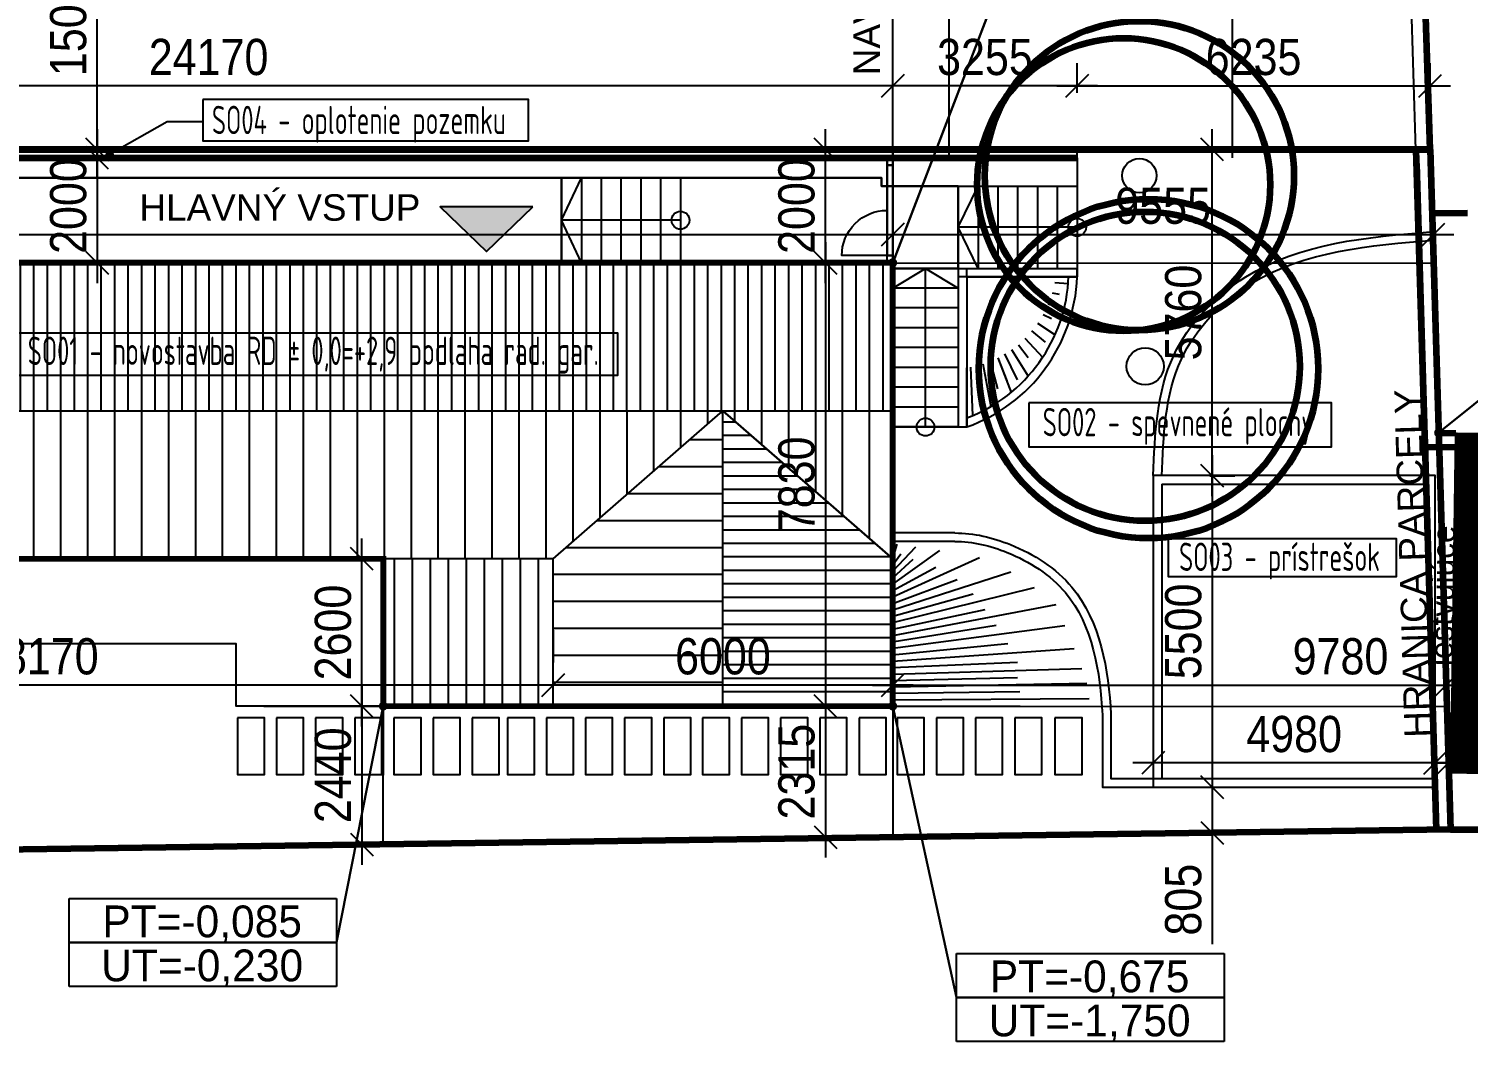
# Model space of a CAD drawing. Header units: millimetres. Extents: x 462666 to 1244237, y 2328025 to 3795663.
# Drawn here: x 1078139 to 1103569, y 2586988 to 2604885 of the extents above; entities that cross this region are included whole.
import ezdxf
from ezdxf.enums import TextEntityAlignment as Align
from ezdxf.lldxf.tags import DXFTag

# ---------------------------------------------------------------- set-up
doc = ezdxf.new("R2010")
doc.units = ezdxf.units.MM
for name, color, linetype in [('KOTY', 96, 'Continuous'), ('MUR-POH', 64, 'Continuous'), ('MUR_POH', 64, 'Continuous'), ('MUR_REZ', 3, 'Continuous'), ('PLE_POH', 201, 'Continuous'), ('PLO_LIN', 6, 'Continuous'), ('SAN-POH', 151, 'Continuous'), ('TXT_50', 50, 'Continuous'), ('TXT_50_MIESTN', 7, 'Continuous')]:
    doc.layers.add(name, color=color, linetype=linetype)
doc.layers.add('P', color=250, linetype='Continuous', lineweight=100)
doc.styles.add('ARIAL', font='arial.ttf', dxfattribs={"height": 250})
doc.styles.add('ISOCP.SHX', font='ISOCP.shx', dxfattribs={"height": 150})
doc.styles.add('ROMANS', font='arial.ttf', dxfattribs={"width": 0.85})
tags = doc.linetypes.add('DASHED', pattern=[0.75, 0.5, -0.25]).pattern_tags.tags
tags[6:7] = [DXFTag(74, 4), DXFTag(75, 0), DXFTag(340, '0'), DXFTag(46, 1.0), DXFTag(50, 0.0), DXFTag(44, 0.0), DXFTag(45, 0.0)]
tags[4:5] = [DXFTag(74, 4), DXFTag(75, 0), DXFTag(340, '0'), DXFTag(46, 1.0), DXFTag(50, 0.0), DXFTag(44, 0.0), DXFTag(45, 0.0)]
doc.dimstyles.new('PAJO1-studia', dxfattribs={"dimtxt": 160, "dimasz": 100, "dimexe": 100, "dimexo": 250, "dimgap": 45, "dimtad": 1, "dimdec": 0, "dimrnd": 5, "dimtxsty": 'ROMANS', "dimblk": 'OBLIQUE', "dimcen": 200, "dimdle": 90, "dimadec": 0, "dimazin": 0, "dimtfac": 1, "dimtdec": 0, "dimtmove": 1, "dimatfit": 3, "dimfxl": 1, "dimarcsym": 0})

# ---------------------------------------------------------------- blocks, each defined once
blk = doc.blocks.new('_OBLIQUE')
at = {"color": 0, "linetype": 'ByBlock'}
blk.add_line((-0.5, -0.5), (0.5, 0.5), dxfattribs=at)
blk = doc.blocks.new('*D40')
at = {"layer": 'Defpoints', "color": 0}
for p in [(1088430, 2602754), (1092212, 2602754), (1088430, 2600754)]:
    blk.add_point(p, dxfattribs=at)
at = {"layer": 'KOTY', "color": 0, "lineweight": -2}
for p, q in [((1092212, 2600394), (1092212, 2603114)), ((1089430, 2602754), (1092612, 2602754)), ((1089430, 2600754), (1092612, 2600754))]:
    blk.add_line(p, q, dxfattribs=at)
at = {"layer": 'KOTY', "color": 0, "lineweight": -2, "xscale": 400, "yscale": 400, "zscale": 400}
for p, rotation in [((1092212, 2602754), 90), ((1092212, 2600754), 270)]:
    blk.add_blockref('_OBLIQUE', p, dxfattribs=dict(at, rotation=rotation))
at = {"layer": 'KOTY', "color": 0, "insert": (1091705, 2601754), "char_height": 640, "attachment_point": 5, "rotation": 90, "style": 'ROMANS'}
blk.add_mtext('2000', dxfattribs=at)
blk = doc.blocks.new('*D41')
at = {"layer": 'Defpoints', "color": 0}
for p in [(1081294, 2592923), (1084022, 2590481), (1084395, 2590481)]:
    blk.add_point(p, dxfattribs=at)
at = {"layer": 'KOTY', "color": 0, "lineweight": -2}
for p, q in [((1084022, 2593283), (1084022, 2590121)), ((1082294, 2592923), (1084422, 2592923)), ((1083395, 2590481), (1083622, 2590481))]:
    blk.add_line(p, q, dxfattribs=at)
at = {"layer": 'KOTY', "color": 0, "lineweight": -2, "xscale": 400, "yscale": 400, "zscale": 400}
for p, rotation in [((1084022, 2592923), 90), ((1084022, 2590481), 270)]:
    blk.add_blockref('_OBLIQUE', p, dxfattribs=dict(at, rotation=rotation))
at = {"layer": 'KOTY', "color": 0, "insert": (1083516, 2591702), "char_height": 640, "attachment_point": 5, "rotation": 90, "style": 'ROMANS'}
blk.add_mtext('2440', dxfattribs=at)
blk = doc.blocks.new('*D46')
at = {"layer": 'Defpoints', "color": 0}
for p in [(1103182, 2593293), (1103182, 2592915), (1093402, 2592441)]:
    blk.add_point(p, dxfattribs=at)
at = {"layer": 'KOTY', "color": 0, "lineweight": -2}
for p, q in [((1103182, 2593915), (1103182, 2593693)), ((1093402, 2593441), (1093402, 2593693)), ((1093042, 2593293), (1103542, 2593293))]:
    blk.add_line(p, q, dxfattribs=at)
at = {"layer": 'KOTY', "color": 0, "lineweight": -2, "xscale": 400, "yscale": 400, "zscale": 400, "rotation": 180}
blk.add_blockref('_OBLIQUE', (1093402, 2593293), dxfattribs=at)
at = {"layer": 'KOTY', "color": 0, "lineweight": -2, "xscale": 400, "yscale": 400, "zscale": 400}
blk.add_blockref('_OBLIQUE', (1103182, 2593293), dxfattribs=at)
at = {"layer": 'KOTY', "color": 0, "insert": (1101313, 2593799), "char_height": 640, "attachment_point": 5, "style": 'ROMANS'}
blk.add_mtext('9780', dxfattribs=at)
blk = doc.blocks.new('*D47')
at = {"layer": 'Defpoints', "color": 0}
for p in [(1069230, 2601874), (1093402, 2601250), (1093402, 2600754)]:
    blk.add_point(p, dxfattribs=at)
at = {"layer": 'KOTY', "color": 0, "lineweight": -2}
for p, q in [((1093402, 2601754), (1093402, 2601650)), ((1068870, 2601250), (1093762, 2601250)), ((1069230, 2600874), (1069230, 2600850))]:
    blk.add_line(p, q, dxfattribs=at)
at = {"layer": 'KOTY', "color": 0, "lineweight": -2, "xscale": 400, "yscale": 400, "zscale": 400, "rotation": 180}
blk.add_blockref('_OBLIQUE', (1069230, 2601250), dxfattribs=at)
at = {"layer": 'KOTY', "color": 0, "lineweight": -2, "xscale": 400, "yscale": 400, "zscale": 400}
blk.add_blockref('_OBLIQUE', (1093402, 2601250), dxfattribs=at)
at = {"layer": 'KOTY', "color": 0, "insert": (1076758, 2601756), "char_height": 640, "attachment_point": 5, "style": 'ROMANS'}
blk.add_mtext('24170', dxfattribs=at)
blk = doc.blocks.new('*D48')
at = {"layer": 'Defpoints', "color": 0}
for p in [(1102956, 2601250), (1093402, 2600754), (1102956, 2600744)]:
    blk.add_point(p, dxfattribs=at)
at = {"layer": 'KOTY', "color": 0, "lineweight": -2}
for p, q in [((1093402, 2601754), (1093402, 2601650)), ((1102956, 2601744), (1102956, 2601650)), ((1093042, 2601250), (1103316, 2601250))]:
    blk.add_line(p, q, dxfattribs=at)
at = {"layer": 'KOTY', "color": 0, "lineweight": -2, "xscale": 400, "yscale": 400, "zscale": 400, "rotation": 180}
blk.add_blockref('_OBLIQUE', (1093402, 2601250), dxfattribs=at)
at = {"layer": 'KOTY', "color": 0, "lineweight": -2, "xscale": 400, "yscale": 400, "zscale": 400}
blk.add_blockref('_OBLIQUE', (1102956, 2601250), dxfattribs=at)
at = {"layer": 'KOTY', "color": 0, "insert": (1098179, 2601756), "char_height": 640, "attachment_point": 5, "style": 'ROMANS'}
blk.add_mtext('9555', dxfattribs=at)
blk = doc.blocks.new('*D49')
at = {"layer": 'Defpoints', "color": 0}
for p in [(1087402, 2593293), (1087402, 2593263), (1093402, 2592441)]:
    blk.add_point(p, dxfattribs=at)
at = {"layer": 'KOTY', "color": 0, "lineweight": -2}
for p, q in [((1087402, 2594263), (1087402, 2593693)), ((1093402, 2593441), (1093402, 2593693)), ((1093762, 2593293), (1087042, 2593293))]:
    blk.add_line(p, q, dxfattribs=at)
at = {"layer": 'KOTY', "color": 0, "lineweight": -2, "xscale": 400, "yscale": 400, "zscale": 400, "rotation": 180}
blk.add_blockref('_OBLIQUE', (1087402, 2593293), dxfattribs=at)
at = {"layer": 'KOTY', "color": 0, "lineweight": -2, "xscale": 400, "yscale": 400, "zscale": 400}
blk.add_blockref('_OBLIQUE', (1093402, 2593293), dxfattribs=at)
at = {"layer": 'KOTY', "color": 0, "insert": (1090402, 2593799), "char_height": 640, "attachment_point": 5, "style": 'ROMANS'}
blk.add_mtext('6000', dxfattribs=at)
blk = doc.blocks.new('*D50')
at = {"layer": 'Defpoints', "color": 0}
for p in [(1084022, 2595523), (1084294, 2595523), (1084294, 2592923)]:
    blk.add_point(p, dxfattribs=at)
at = {"layer": 'KOTY', "color": 0, "lineweight": -2}
for p, q in [((1084022, 2592563), (1084022, 2595883)), ((1083294, 2595523), (1083622, 2595523)), ((1083294, 2592923), (1083622, 2592923))]:
    blk.add_line(p, q, dxfattribs=at)
at = {"layer": 'KOTY', "color": 0, "lineweight": -2, "xscale": 400, "yscale": 400, "zscale": 400}
for p, rotation in [((1084022, 2595523), 90), ((1084022, 2592923), 270)]:
    blk.add_blockref('_OBLIQUE', p, dxfattribs=dict(at, rotation=rotation))
at = {"layer": 'KOTY', "color": 0, "insert": (1083516, 2594223), "char_height": 640, "attachment_point": 5, "rotation": 90, "style": 'ROMANS'}
blk.add_mtext('2600', dxfattribs=at)
blk = doc.blocks.new('*D51')
at = {"layer": 'Defpoints', "color": 0}
for p in [(1069232, 2595041), (1069232, 2593293), (1087402, 2593263)]:
    blk.add_point(p, dxfattribs=at)
at = {"layer": 'KOTY', "color": 0, "lineweight": -2}
for p, q in [((1087402, 2594263), (1087402, 2593693)), ((1069232, 2594041), (1069232, 2592893)), ((1087762, 2593293), (1068872, 2593293))]:
    blk.add_line(p, q, dxfattribs=at)
at = {"layer": 'KOTY', "color": 0, "lineweight": -2, "xscale": 400, "yscale": 400, "zscale": 400, "rotation": 180}
blk.add_blockref('_OBLIQUE', (1069232, 2593293), dxfattribs=at)
at = {"layer": 'KOTY', "color": 0, "lineweight": -2, "xscale": 400, "yscale": 400, "zscale": 400}
blk.add_blockref('_OBLIQUE', (1087402, 2593293), dxfattribs=at)
at = {"layer": 'KOTY', "color": 0, "insert": (1078317, 2593799), "char_height": 640, "attachment_point": 5, "style": 'ROMANS'}
blk.add_mtext('18170', dxfattribs=at)
blk = doc.blocks.new('*D52')
at = {"layer": 'Defpoints', "color": 0}
for p in [(1088430, 2600754), (1092212, 2592923), (1093402, 2592923)]:
    blk.add_point(p, dxfattribs=at)
at = {"layer": 'KOTY', "color": 0, "lineweight": -2}
for p, q in [((1092212, 2601114), (1092212, 2592563)), ((1089430, 2600754), (1092612, 2600754)), ((1092402, 2592923), (1091812, 2592923))]:
    blk.add_line(p, q, dxfattribs=at)
at = {"layer": 'KOTY', "color": 0, "lineweight": -2, "xscale": 400, "yscale": 400, "zscale": 400}
for p, rotation in [((1092212, 2600754), 90), ((1092212, 2592923), 270)]:
    blk.add_blockref('_OBLIQUE', p, dxfattribs=dict(at, rotation=rotation))
at = {"layer": 'KOTY', "color": 0, "insert": (1091705, 2596839), "char_height": 640, "attachment_point": 5, "rotation": 90, "style": 'ROMANS'}
blk.add_mtext('7830', dxfattribs=at)
blk = doc.blocks.new('*D53')
at = {"layer": 'Defpoints', "color": 0}
for p in [(1093402, 2592923), (1092212, 2590608), (1093435, 2590608)]:
    blk.add_point(p, dxfattribs=at)
at = {"layer": 'KOTY', "color": 0, "lineweight": -2}
for p, q in [((1092212, 2593283), (1092212, 2590248)), ((1092402, 2592923), (1091812, 2592923)), ((1092435, 2590608), (1091812, 2590608))]:
    blk.add_line(p, q, dxfattribs=at)
at = {"layer": 'KOTY', "color": 0, "lineweight": -2, "xscale": 400, "yscale": 400, "zscale": 400}
for p, rotation in [((1092212, 2592923), 90), ((1092212, 2590608), 270)]:
    blk.add_blockref('_OBLIQUE', p, dxfattribs=dict(at, rotation=rotation))
at = {"layer": 'KOTY', "color": 0, "insert": (1091705, 2591766), "char_height": 640, "attachment_point": 5, "rotation": 90, "style": 'ROMANS'}
blk.add_mtext('2315', dxfattribs=at)
blk = doc.blocks.new('*D245')
at = {"layer": 'Defpoints', "color": 0}
for p in [(1093402, 2603877), (1093402, 2602754), (1096659, 2602754)]:
    blk.add_point(p, dxfattribs=at)
at = {"layer": 'KOTY', "color": 0, "lineweight": -2}
for p, q in [((1093402, 2603754), (1093402, 2604277)), ((1096659, 2603754), (1096659, 2604277)), ((1097019, 2603877), (1093042, 2603877))]:
    blk.add_line(p, q, dxfattribs=at)
at = {"layer": 'KOTY', "color": 0, "lineweight": -2, "xscale": 400, "yscale": 400, "zscale": 400, "rotation": 180}
blk.add_blockref('_OBLIQUE', (1093402, 2603877), dxfattribs=at)
at = {"layer": 'KOTY', "color": 0, "lineweight": -2, "xscale": 400, "yscale": 400, "zscale": 400}
blk.add_blockref('_OBLIQUE', (1096659, 2603877), dxfattribs=at)
at = {"layer": 'KOTY', "color": 0, "insert": (1095031, 2604383), "char_height": 640, "attachment_point": 5, "style": 'ROMANS'}
blk.add_mtext('3255', dxfattribs=at)
blk = doc.blocks.new('*D394')
at = {"layer": 'Defpoints', "color": 0}
for p in [(1069230, 2603877), (1069230, 2602754), (1093402, 2602754)]:
    blk.add_point(p, dxfattribs=at)
at = {"layer": 'KOTY', "color": 0, "lineweight": -2}
for p, q in [((1069230, 2603754), (1069230, 2604277)), ((1093402, 2603754), (1093402, 2604277)), ((1093762, 2603877), (1068870, 2603877))]:
    blk.add_line(p, q, dxfattribs=at)
at = {"layer": 'KOTY', "color": 0, "lineweight": -2, "xscale": 400, "yscale": 400, "zscale": 400}
for p, rotation in [((1069230, 2603877), 179.9999954978694), ((1093402, 2603877), 359.9999954978694)]:
    blk.add_blockref('_OBLIQUE', p, dxfattribs=dict(at, rotation=rotation))
at = {"layer": 'KOTY', "color": 0, "insert": (1081316, 2604383), "char_height": 640, "attachment_point": 5, "rotation": 360, "style": 'ROMANS'}
blk.add_mtext('24170', dxfattribs=at)
blk = doc.blocks.new('*D396')
at = {"layer": 'Defpoints', "color": 0}
for p in [(1079345, 2602754), (1082575, 2602754), (1082575, 2602604)]:
    blk.add_point(p, dxfattribs=at)
at = {"layer": 'KOTY', "color": 0, "lineweight": -2}
for p, q in [((1079345, 2602754), (1079345, 2605437)), ((1079345, 2602244), (1079345, 2603114)), ((1081575, 2602754), (1078945, 2602754)), ((1081575, 2602604), (1078945, 2602604))]:
    blk.add_line(p, q, dxfattribs=at)
at = {"layer": 'KOTY', "color": 0, "lineweight": -2, "xscale": 400, "yscale": 400, "zscale": 400}
for p, rotation in [((1079345, 2602754), 270), ((1079345, 2602604), 90)]:
    blk.add_blockref('_OBLIQUE', p, dxfattribs=dict(at, rotation=rotation))
at = {"layer": 'KOTY', "color": 0, "insert": (1078839, 2604683), "char_height": 640, "attachment_point": 5, "rotation": 90, "style": 'ROMANS'}
blk.add_mtext('150', dxfattribs=at)
blk = doc.blocks.new('*D397')
at = {"layer": 'Defpoints', "color": 0}
for p in [(1082575, 2602754), (1079345, 2600754), (1079995, 2600754)]:
    blk.add_point(p, dxfattribs=at)
at = {"layer": 'KOTY', "color": 0, "lineweight": -2}
for p, q in [((1079345, 2603114), (1079345, 2600394)), ((1081575, 2602754), (1078945, 2602754)), ((1078995, 2600754), (1078945, 2600754))]:
    blk.add_line(p, q, dxfattribs=at)
at = {"layer": 'KOTY', "color": 0, "lineweight": -2, "xscale": 400, "yscale": 400, "zscale": 400}
for p, rotation in [((1079345, 2602754), 90), ((1079345, 2600754), 270)]:
    blk.add_blockref('_OBLIQUE', p, dxfattribs=dict(at, rotation=rotation))
at = {"layer": 'KOTY', "color": 0, "insert": (1078839, 2601754), "char_height": 640, "attachment_point": 5, "rotation": 90, "style": 'ROMANS'}
blk.add_mtext('2000', dxfattribs=at)
blk = doc.blocks.new('*D398')
at = {"layer": 'Defpoints', "color": 0}
for p in [(1102896, 2603877), (1096659, 2602754), (1102896, 2602754)]:
    blk.add_point(p, dxfattribs=at)
at = {"layer": 'KOTY', "color": 0, "lineweight": -2}
for p, q in [((1096659, 2603754), (1096659, 2604277)), ((1102896, 2603754), (1102896, 2604277)), ((1096299, 2603877), (1103256, 2603877))]:
    blk.add_line(p, q, dxfattribs=at)
at = {"layer": 'KOTY', "color": 0, "lineweight": -2, "xscale": 400, "yscale": 400, "zscale": 400, "rotation": 180}
blk.add_blockref('_OBLIQUE', (1096659, 2603877), dxfattribs=at)
at = {"layer": 'KOTY', "color": 0, "lineweight": -2, "xscale": 400, "yscale": 400, "zscale": 400}
blk.add_blockref('_OBLIQUE', (1102896, 2603877), dxfattribs=at)
at = {"layer": 'KOTY', "color": 0, "insert": (1099777, 2604383), "char_height": 640, "attachment_point": 5, "style": 'ROMANS'}
blk.add_mtext('6235', dxfattribs=at)
blk = doc.blocks.new('*D399')
at = {"layer": 'Defpoints', "color": 0}
for p in [(1098006, 2591920), (1098006, 2591492), (1102983, 2591492)]:
    blk.add_point(p, dxfattribs=at)
at = {"layer": 'KOTY', "color": 0, "lineweight": -2}
for p, q in [((1098006, 2592492), (1098006, 2592320)), ((1102983, 2592492), (1102983, 2592320)), ((1103343, 2591920), (1097646, 2591920))]:
    blk.add_line(p, q, dxfattribs=at)
at = {"layer": 'KOTY', "color": 0, "lineweight": -2, "xscale": 400, "yscale": 400, "zscale": 400, "rotation": 180}
blk.add_blockref('_OBLIQUE', (1098006, 2591920), dxfattribs=at)
at = {"layer": 'KOTY', "color": 0, "lineweight": -2, "xscale": 400, "yscale": 400, "zscale": 400}
blk.add_blockref('_OBLIQUE', (1102983, 2591920), dxfattribs=at)
at = {"layer": 'KOTY', "color": 0, "insert": (1100494, 2592426), "char_height": 640, "attachment_point": 5, "style": 'ROMANS'}
blk.add_mtext('4980', dxfattribs=at)
blk = doc.blocks.new('*D400')
at = {"layer": 'Defpoints', "color": 0}
for p in [(1103220, 2591920), (1103220, 2591920), (1102983, 2591492)]:
    blk.add_point(p, dxfattribs=at)
at = {"layer": 'KOTY', "color": 0, "lineweight": -2}
for p, q in [((1102983, 2592492), (1102983, 2592320)), ((1102983, 2591920), (1102183, 2591920)), ((1102983, 2591920), (1103220, 2591920)), ((1103220, 2591920), (1105594, 2591920)), ((1103220, 2590920), (1103220, 2591520))]:
    blk.add_line(p, q, dxfattribs=at)
at = {"layer": 'KOTY', "color": 0, "lineweight": -2, "xscale": 400, "yscale": 400, "zscale": 400}
blk.add_blockref('_OBLIQUE', (1102983, 2591920), dxfattribs=at)
at = {"layer": 'KOTY', "color": 0, "lineweight": -2, "xscale": 400, "yscale": 400, "zscale": 400, "rotation": 180}
blk.add_blockref('_OBLIQUE', (1103220, 2591920), dxfattribs=at)
at = {"layer": 'KOTY', "color": 0, "insert": (1104807, 2592426), "char_height": 640, "attachment_point": 5, "style": 'ROMANS'}
blk.add_mtext('235', dxfattribs=at)
blk = doc.blocks.new('*D401')
at = {"layer": 'Defpoints', "color": 0}
for p in [(1098006, 2596993), (1098006, 2591492), (1099044, 2591492)]:
    blk.add_point(p, dxfattribs=at)
at = {"layer": 'KOTY', "color": 0, "lineweight": -2}
for p, q in [((1099044, 2597353), (1099044, 2591132)), ((1099006, 2596993), (1099444, 2596993)), ((1099006, 2591492), (1099444, 2591492))]:
    blk.add_line(p, q, dxfattribs=at)
at = {"layer": 'KOTY', "color": 0, "lineweight": -2, "xscale": 400, "yscale": 400, "zscale": 400}
for p, rotation in [((1099044, 2596993), 90), ((1099044, 2591492), 270)]:
    blk.add_blockref('_OBLIQUE', p, dxfattribs=dict(at, rotation=rotation))
at = {"layer": 'KOTY', "color": 0, "insert": (1098538, 2594243), "char_height": 640, "attachment_point": 5, "rotation": 90, "style": 'ROMANS'}
blk.add_mtext('5500', dxfattribs=at)
blk = doc.blocks.new('*D402')
at = {"layer": 'Defpoints', "color": 0}
for p in [(1098006, 2591492), (1099044, 2590687), (1099069, 2590687)]:
    blk.add_point(p, dxfattribs=at)
at = {"layer": 'KOTY', "color": 0, "lineweight": -2}
for p, q in [((1099044, 2591852), (1099044, 2590327)), ((1099006, 2591492), (1099444, 2591492)), ((1098069, 2590687), (1098644, 2590687)), ((1099044, 2590687), (1099044, 2588722))]:
    blk.add_line(p, q, dxfattribs=at)
at = {"layer": 'KOTY', "color": 0, "lineweight": -2, "xscale": 400, "yscale": 400, "zscale": 400}
for p, rotation in [((1099044, 2591492), 90), ((1099044, 2590687), 270)]:
    blk.add_blockref('_OBLIQUE', p, dxfattribs=dict(at, rotation=rotation))
at = {"layer": 'KOTY', "color": 0, "insert": (1098538, 2589505), "char_height": 640, "attachment_point": 5, "rotation": 90, "style": 'ROMANS'}
blk.add_mtext('805', dxfattribs=at)
blk = doc.blocks.new('*D403')
at = {"layer": 'Defpoints', "color": 0}
for p in [(1099004, 2602754), (1099044, 2602754), (1098006, 2596993)]:
    blk.add_point(p, dxfattribs=at)
at = {"layer": 'KOTY', "color": 0, "lineweight": -2}
for p, q in [((1099044, 2596633), (1099044, 2603114)), ((1100004, 2602754), (1099444, 2602754)), ((1099006, 2596993), (1099444, 2596993))]:
    blk.add_line(p, q, dxfattribs=at)
at = {"layer": 'KOTY', "color": 0, "lineweight": -2, "xscale": 400, "yscale": 400, "zscale": 400}
for p, rotation in [((1099044, 2602754), 90), ((1099044, 2596993), 270)]:
    blk.add_blockref('_OBLIQUE', p, dxfattribs=dict(at, rotation=rotation))
at = {"layer": 'KOTY', "color": 0, "insert": (1098538, 2599874), "char_height": 640, "attachment_point": 5, "rotation": 90, "style": 'ROMANS'}
blk.add_mtext('5760', dxfattribs=at)

msp = doc.modelspace()

# ---------------------------------------------------------------- hatches: boundary and pattern name
at = {"linetype": 'Continuous'}
h = msp.add_hatch(dxfattribs=at)
h.set_pattern_fill('ANSI31', color=9, style=0)
h.paths.add_polyline_path([(1112268.5, 2591621.9), (1112351.1, 2597621.3), (1109351.4, 2597662.6), (1109268.8, 2591663.2)])
h.paths.add_polyline_path([(1109268.8, 2591663.2), (1109351.4, 2597662.6), (1106351.7, 2597703.9), (1106269.1, 2591704.5)])
h.paths.add_polyline_path([(1106269.1, 2591704.5), (1106351.7, 2597703.9), (1103352, 2597745.2), (1103269.3, 2591745.8)])
h.paths.add_polyline_path([(1104761.4, 2595442.3), (1104761.4, 2596426.7), (1111009, 2596426.7), (1111009, 2595442.3)], flags=9)
h.paths.add_polyline_path([(1105851.2, 2596187.9), (1105851.2, 2597172.3), (1109266.7, 2597172.3), (1109266.7, 2596187.9)], flags=9)
h.paths.add_polyline_path([(1104761.4, 2595442.3), (1104761.4, 2596426.7), (1111009, 2596426.7), (1111009, 2595442.3)], flags=8)
h.paths.add_polyline_path([(1106942.8, 2594387.5), (1108106.9, 2594387.5), (1107524.8, 2593842)], flags=0)
h.paths.add_polyline_path([(1106456.3, 2594365.1), (1106456.3, 2595245.3), (1108574, 2595245.3), (1108574, 2594365.1)], flags=8)
h.paths.add_polyline_path([(1107524.8, 2593842), (1108106.9, 2594387.5), (1106942.8, 2594387.5)], flags=0)
h.paths.add_polyline_path([(1106445.6, 2595375.8), (1108669, 2595375.8), (1108669, 2593600.1), (1106445.6, 2593600.1)], flags=16)
h.paths.add_polyline_path([(1104761.4, 2595442.3), (1104761.4, 2596426.7), (1111009, 2596426.7), (1111009, 2595442.3)], flags=24)
h.paths.add_polyline_path([(1105851.2, 2596187.9), (1105851.2, 2597172.3), (1109266.7, 2597172.3), (1109266.7, 2596187.9)], flags=24)
h.paths.add_polyline_path([(1104037.7, 2592050.4), (1103318.6, 2592063), (1103417.5, 2597726.1), (1104136.5, 2597713.6)], flags=24)
h.paths.add_polyline_path([(1104691.3, 2592798), (1103978.6, 2592810.4), (1104047.7, 2596766.6), (1104760.4, 2596754.2)], flags=24)
h.paths.add_polyline_path([(1104018.1, 2591950.5), (1104018.1, 2592923.9), (1105551.7, 2592923.9), (1105551.7, 2591950.5)], flags=24)
at = {"layer": 'MUR-POH'}
msp.add_hatch(color=252, dxfattribs=at).paths.add_polyline_path([(1086227.6, 2600952.7), (1087045.6, 2601739.8), (1085409.6, 2601739.8)])
h = msp.add_hatch(dxfattribs=at)
h.set_pattern_fill('ANSI31', color=252, scale=75, angle=-135, style=0)
h.paths.add_polyline_path([(1093402.2, 2598138.6), (1093402.2, 2600303.8), (1093402.2, 2600303.8), (1093402.2, 2600303.8), (1093402.2, 2600715.5, -0.0893568), (1093388.8, 2600717.9, -0.3132622), (1093364, 2600753.7), (1089652.2, 2600753.7), (1088702.2, 2600753.7), (1088186.6, 2600753.7), (1087552.2, 2600753.7), (1071121.6, 2600753.7), (1069268.6, 2600753.7, -0.4141078), (1069230.4, 2600715.5), (1069231.3, 2598138.5), (1090402.2, 2598138.6)])
h.paths.add_polyline_path([(1077824, 2598656.4), (1077824, 2599588.7), (1088556.7, 2599588.7), (1088556.7, 2598656.4)], flags=24)
h = msp.add_hatch(dxfattribs=at)
h.set_pattern_fill('ANSI31', color=252, scale=150, angle=-135, style=0)
h.paths.add_polyline_path([(1087402.2, 2595523.4), (1090402.2, 2598138.6), (1069231.3, 2598138.5), (1069232.3, 2595523.4)])
h = msp.add_hatch(dxfattribs=at)
h.set_pattern_fill('ANSI31', color=252, scale=150, angle=-45, style=0)
h.set_pattern_definition([(-1e-14, (208355.4, 58743.37), (1e-13, 476.25), [])])
h.paths.add_polyline_path([(1090402.2, 2592923.4), (1090402.2, 2598138.6), (1087402.2, 2595523.4), (1087402.2, 2595523.4), (1087402.2, 2595523.4), (1087402.2, 2592923.4), (1087402.2, 2592923.4)])
h.paths.add_polyline_path([(1089402, 2593323.4), (1089402, 2594296.8), (1091345.8, 2594296.8), (1091345.8, 2593323.4)], flags=9)
h = msp.add_hatch(dxfattribs=at)
h.set_pattern_fill('ANSI31', color=252, scale=75, angle=315, style=0)
h.paths.add_polyline_path([(1093402.2, 2592923.4), (1090402.2, 2592923.4), (1090402.2, 2598138.6), (1093402.2, 2595523.4)])
h = msp.add_hatch(dxfattribs=at)
h.set_pattern_fill('ANSI31', color=252, scale=150, angle=-135, style=0)
h.paths.add_polyline_path([(1093402.2, 2595523.4), (1090402.2, 2598138.6), (1093402.2, 2598138.6)])

# ---------------------------------------------------------------- linework, layer by layer
at = {"layer": 'MUR-POH', "color": 1}
for p, q in [((1102509.6, 2615033.9), (1102895.6, 2602753.8)), ((1102895.6, 2602753.8), (1102509.6, 2615033.9)), ((1102645.7, 2602745.9), (1102528.8, 2606465.7))]:
    msp.add_line(p, q, dxfattribs=at)
at = {"layer": 'MUR-POH', "color": 252}
msp.add_line((1093302.2, 2600878.8), (1093402.2, 2600878.8), dxfattribs=at)
at = {"layer": 'MUR-POH', "color": 252, "flags": 128}
for points in [[(1096658.9, 2602603.8), (1096658.9, 2602753.8)], [(1096658.9, 2602603.8), (1096658.9, 2602753.8)], [(1093302.2, 2602603.8), (1093302.2, 2601653)], [(1093302.2, 2601653), (1093302.2, 2602603.8)], [(1093302.2, 2602603.8), (1093302.2, 2601653)], [(1093302.2, 2601653), (1093302.2, 2602603.8)], [(1093302.2, 2602478.8), (1093302.2, 2602578.8)], [(1093302.2, 2602478.8), (1093302.2, 2602578.8)], [(1093402.2, 2601653), (1093402.2, 2602603.8)], [(1093402.2, 2602603.8), (1093402.2, 2601653)], [(1093402.2, 2601653), (1093402.2, 2602603.8)], [(1093402.2, 2602603.8), (1093402.2, 2601653)], [(1093402.2, 2602478.8), (1093402.2, 2602578.8)], [(1093402.2, 2602478.8), (1093402.2, 2602578.8)], [(1093402.2, 2602478.8), (1093402.2, 2602535.9)], [(1093402.2, 2602478.8), (1093402.2, 2602535.9)], [(1096660.1, 2602603.8), (1096660.1, 2600653.8)], [(1093302.2, 2602478.8), (1093402.2, 2602478.8)], [(1093402.2, 2602478.8), (1093302.2, 2602478.8)], [(1093302.2, 2602478.8), (1093402.2, 2602478.8)], [(1093302.2, 2602478.8), (1093402.2, 2602478.8)], [(1093402.2, 2602478.8), (1093302.2, 2602478.8)], [(1093302.2, 2602478.8), (1093402.2, 2602478.8)], [(1094560.1, 2602103.7), (1094560.1, 2600653.8)], [(1094910.1, 2600653.8), (1094560.1, 2601378.7), (1094910.1, 2602103.7)], [(1094908.9, 2602103.7), (1094908.9, 2600653.8)], [(1094910.1, 2602103.7), (1094910.1, 2600653.8)], [(1095258.9, 2602103.7), (1095258.9, 2600653.8)], [(1095608.9, 2602103.7), (1095608.9, 2600653.8)], [(1095958.9, 2602103.7), (1095958.9, 2600653.8)], [(1096308.9, 2602103.7), (1096308.9, 2600653.8)], [(1093302.2, 2601678.8), (1093302.2, 2600878.8)], [(1093302.2, 2600878.8), (1093302.2, 2601678.8)], [(1093302.2, 2601678.8), (1093302.2, 2600878.8)], [(1093302.2, 2600878.8), (1093302.2, 2601678.8)], [(1093402.2, 2600878.8), (1093402.2, 2601678.8)], [(1093402.2, 2601678.8), (1093402.2, 2600878.8)], [(1093402.2, 2600878.8), (1093402.2, 2601678.8)], [(1093402.2, 2601678.8), (1093402.2, 2600878.8)], [(1096660.1, 2601378.7), (1094560.1, 2601378.7)], [(1093302.2, 2600878.8), (1093402.2, 2600878.8)], [(1093402.2, 2600878.8), (1093302.2, 2600878.8)], [(1093302.2, 2600878.8), (1093402.2, 2600878.8)], [(1093302.2, 2600753.8), (1093302.2, 2600878.8)], [(1093402.2, 2600753.8), (1093402.2, 2600878.8)], [(1093402.2, 2600653.8), (1096660.1, 2600653.8)], [(1094560.1, 2600653.8), (1093402.2, 2600653.8)], [(1093402.2, 2600303.8), (1093981.2, 2600653.8), (1094560.1, 2600303.8)], [(1093981.2, 2597851.4), (1093981.2, 2600653.8)], [(1094560.1, 2600653.8), (1094560.1, 2597852.6)], [(1094560.1, 2600303.8), (1093402.2, 2600303.8)], [(1094560.1, 2599955), (1093402.2, 2599955)], [(1094560.1, 2599605), (1093402.2, 2599605)], [(1094560.1, 2599255), (1093402.2, 2599255)], [(1094560.1, 2598905), (1093402.2, 2598905)], [(1094560.1, 2598555), (1093402.2, 2598555)], [(1094560.1, 2598553.8), (1093402.2, 2598553.8)], [(1094560.1, 2598205), (1093402.2, 2598205)], [(1094560.1, 2598203.8), (1093402.2, 2598203.8)], [(1069229.7, 2598138.5), (1093402.2, 2598138.6)], [(1087402.2, 2595523.4), (1090402.2, 2598138.6)], [(1090402.2, 2592923.4), (1090402.2, 2598138.6)], [(1090402.2, 2598138.6), (1093402.2, 2595523.4)], [(1094560.1, 2597852.6), (1093402.2, 2597852.6)], [(1090402.2, 2592923.4), (1087402.2, 2592923.4)]]:
    msp.add_lwpolyline(points, dxfattribs=at)
at = {"layer": 'MUR-POH', "color": 1}
msp.add_lwpolyline([(1093402.2, 2602603.8), (1096660.1, 2602603.8)], dxfattribs=at)
at = {"layer": 'MUR-POH', "color": 252, "flags": 128}
for points in [[(1087045.6, 2601739.8), (1085409.6, 2601739.8), (1086227.6, 2600952.7)], [(1093402.2, 2592923.4), (1087402.2, 2592923.4), (1087402.2, 2595523.4), (1069229.7, 2595523.4), (1069229.7, 2600753.7), (1093402.2, 2600753.8)], [(1081823.8, 2592718.6), (1081823.8, 2591718.2), (1082301.8, 2591718.2), (1082301.8, 2592718.6)], [(1082515.4, 2592718.6), (1082515.4, 2591718.2), (1082993.5, 2591718.2), (1082993.5, 2592718.6)], [(1083207.1, 2592718.6), (1083207.1, 2591718.2), (1083685.1, 2591718.2), (1083685.1, 2592718.6)], [(1083898.7, 2592718.6), (1083898.7, 2591718.2), (1084376.8, 2591718.2), (1084376.8, 2592718.6)], [(1084590.3, 2592718.6), (1084590.3, 2591718.2), (1085068.4, 2591718.2), (1085068.4, 2592718.6)], [(1085282, 2592718.6), (1085282, 2591718.2), (1085760.1, 2591718.2), (1085760.1, 2592718.6)], [(1085973.6, 2592718.6), (1085973.6, 2591718.2), (1086451.7, 2591718.2), (1086451.7, 2592718.6)], [(1086597.5, 2592718.6), (1086597.5, 2591718.2), (1087075.6, 2591718.2), (1087075.6, 2592718.6)], [(1087282.9, 2592718.6), (1087282.9, 2591718.2), (1087761, 2591718.2), (1087761, 2592718.6)], [(1087974.6, 2592718.6), (1087974.6, 2591718.2), (1088452.6, 2591718.2), (1088452.6, 2592718.6)], [(1088666.2, 2592718.6), (1088666.2, 2591718.2), (1089144.3, 2591718.2), (1089144.3, 2592718.6)], [(1089357.8, 2592718.6), (1089357.8, 2591718.2), (1089835.9, 2591718.2), (1089835.9, 2592718.6)], [(1090038.7, 2592718.6), (1090038.7, 2591718.2), (1090516.7, 2591718.2), (1090516.7, 2592718.6)], [(1090730.3, 2592718.6), (1090730.3, 2591718.2), (1091208.4, 2591718.2), (1091208.4, 2592718.6)], [(1091422, 2592718.6), (1091422, 2591718.2), (1091900, 2591718.2), (1091900, 2592718.6)], [(1092113.6, 2592718.6), (1092113.6, 2591718.2), (1092591.7, 2591718.2), (1092591.7, 2592718.6)], [(1092809.3, 2592718.6), (1092809.3, 2591718.2), (1093287.4, 2591718.2), (1093287.4, 2592718.6)], [(1093481.8, 2592718.6), (1093481.8, 2591718.2), (1093959.8, 2591718.2), (1093959.8, 2592718.6)], [(1094173.4, 2592718.6), (1094173.4, 2591718.2), (1094651.5, 2591718.2), (1094651.5, 2592718.6)], [(1094865, 2592718.6), (1094865, 2591718.2), (1095343.1, 2591718.2), (1095343.1, 2592718.6)], [(1095556.7, 2592718.6), (1095556.7, 2591718.2), (1096034.7, 2591718.2), (1096034.7, 2592718.6)], [(1096268, 2592718.6), (1096268, 2591718.2), (1096746.1, 2591718.2), (1096746.1, 2592718.6)]]:
    msp.add_lwpolyline(points, close=True, dxfattribs=at)
msp.add_lwpolyline([(1093302.2, 2600878.8), (1092502.2, 2600878.8, -0.4142136), (1093302.2, 2601678.8)], format="xyb", dxfattribs=at)
msp.add_lwpolyline([(1093302.2, 2600878.8), (1092502.2, 2600878.8, -0.4142136), (1093302.2, 2601678.8)], format="xyb", dxfattribs=at)
at = {"layer": 'MUR-POH', "color": 252}
for points in [[(1094710.1, 2600503.8), (1094560.1, 2600503.8)], [(1094710.1, 2600503.8), (1094710.1, 2600653.8)], [(1094710.1, 2600503.8), (1094710.1, 2597852.6)], [(1094710.1, 2600503.8), (1096660.1, 2600503.8)], [(1096340.7, 2600503.7), (1096660.1, 2600503.7)], [(1096660.1, 2600503.8), (1096660.1, 2600653.8)], [(1094710.1, 2597852.5), (1094710.1, 2598897)], [(1094560.1, 2597852.6), (1094710.1, 2597852.6)], [(1090402.2, 2592923.4), (1093402.2, 2592923.4)]]:
    msp.add_lwpolyline(points, dxfattribs=at)
at = {"layer": 'MUR-POH', "color": 1}
for centre, radius in [((1097760.4, 2602291.2), 302.4), ((1097862.1, 2598923.5), 328.6)]:
    msp.add_circle(centre, radius, dxfattribs=at)
at = {"layer": 'MUR-POH', "color": 252}
for centre in [(1089652.2, 2601503.7), (1096660.1, 2601378.7), (1093981.2, 2597851.4)]:
    msp.add_circle(centre, 157.8, dxfattribs=at)
at = {"layer": 'MUR_POH', "color": 8, "linetype": 'ByBlock', "ltscale": 250}
for p, q in [((1084602, 2592923.4), (1084602, 2595523.4)), ((1084919.5, 2592923.4), (1084919.5, 2595523.4)), ((1085237, 2592923.4), (1085237, 2595523.4)), ((1085554.5, 2592923.4), (1085554.5, 2595523.4)), ((1085872, 2592923.4), (1085872, 2595523.4)), ((1086189.5, 2592923.4), (1086189.5, 2595523.4)), ((1086507, 2592923.4), (1086507, 2595523.4)), ((1086824.5, 2592923.4), (1086824.5, 2595523.4)), ((1087142, 2592923.4), (1087142, 2595523.4))]:
    msp.add_line(p, q, dxfattribs=at)
at = {"layer": 'MUR_POH', "flags": 128}
msp.add_lwpolyline([(1088702.2, 2600753.7), (1088186.6, 2600753.7)], dxfattribs=at)
at = {"layer": 'MUR_POH', "color": 8, "linetype": 'DASHED', "ltscale": 250}
msp.add_spline([(1098005.6, 2596993.3), (1098366, 2599114.4), (1099638.5, 2600503.3), (1102939.1, 2601302.2)], degree=3, dxfattribs=at)
at = {"layer": 'MUR_POH', "color": 8, "linetype": 'DASHED', "ltscale": 250, "start_tangent": (0.0396735, 0.9992127), "end_tangent": (0.9965228, 0.0833204)}
msp.add_spline([(1098155.5, 2596987.3), (1098501.8, 2599050.7), (1099718, 2600376.1), (1102951.6, 2601152.8)], degree=3, dxfattribs=at)
at = {"layer": 'MUR_REZ', "linetype": 'DASHED', "ltscale": 1000, "flags": 128}
for points in [[(1093402.2, 2602603.8), (1093402.2, 2631173.6)], [(1093402.2, 2602753.8), (1093402.2, 2590607.5)], [(1093402.2, 2600753.7), (1102955.8, 2600743.9)], [(1084402.2, 2592923.4), (1084394.7, 2590481)], [(1093402.2, 2592923.4), (1103190.5, 2592915.1)]]:
    msp.add_lwpolyline(points, dxfattribs=at)
at = {"layer": 'MUR_REZ', "color": 1, "linetype": 'DASHED', "ltscale": 1000, "flags": 128}
for points in [[(1094402.2, 2602603.8), (1094402.2, 2631173.6)], [(1099402.2, 2602603.8), (1099402.2, 2631173.6)]]:
    msp.add_lwpolyline(points, dxfattribs=at)
at = {"layer": 'MUR_REZ', "flags": 128}
for points in [[(1050725.9, 2602437.5), (1068489.4, 2602597.1), (1096660.1, 2602597.1)], [(1093402.2, 2602603.8), (1093002.2, 2602603.8)], [(1103269.3, 2591745.8), (1103352, 2597745.2), (1106351.7, 2597703.9), (1106269.1, 2591704.5), (1103269.3, 2591745.8)]]:
    msp.add_lwpolyline(points, dxfattribs=at)
at = {"layer": 'MUR_REZ', "const_width": 103, "flags": 128}
msp.add_lwpolyline([(1069229.7, 2600753.7), (1093402.2, 2600753.7), (1093402.2, 2592923.4), (1084402.2, 2592923.4), (1084402.2, 2595523.4), (1069229.7, 2595523.4)], close=True, dxfattribs=at)
at = {"layer": 'MUR_REZ', "flags": 128}
msp.add_lwpolyline([(1098005.6, 2596993.3), (1098005.6, 2591492.4), (1102983.1, 2591492.4), (1102983.1, 2596993.3)], close=True, dxfattribs=at)
at = {"layer": 'P', "color": 2, "linetype": 'Continuous'}
for p, q in [((1102895.6, 2602753.8), (1102509.6, 2615033.9)), ((1068488.7, 2602753.8), (1102895.6, 2602753.8)), ((1102895.6, 2602753.8), (1068488.7, 2602753.8)), ((1103255.6, 2590745.9), (1148433.4, 2590123.8)), ((1148433.4, 2590123.8), (1103255.6, 2590745.9)), ((1103255.6, 2590745.8), (1148433.4, 2590123.7)), ((1148433.4, 2590123.7), (1103255.6, 2590745.8))]:
    msp.add_line(p, q, dxfattribs=at)
at = {"layer": 'P', "color": 1, "linetype": 'Continuous', "const_width": 50}
msp.add_lwpolyline([(1103255.6, 2590745.9), (1070051, 2590279.6), (1050836.8, 2590272.6), (1050712.8, 2602594.1), (1068488.7, 2602753.8), (1102895.6, 2602753.8), (1103255.6, 2590745.9)], dxfattribs=at)
at = {"layer": 'P', "color": 2, "linetype": 'Continuous', "flags": 128}
msp.add_lwpolyline([(1103255.6, 2590745.9), (1070051, 2590279.6), (1050836.8, 2590272.6), (1050712.8, 2602594.1), (1068488.7, 2602753.8), (1102895.6, 2602753.8), (1103255.6, 2590745.9)], dxfattribs=at)
at = {"layer": 'P', "color": 1, "linetype": 'Continuous'}
for points in [[(1102645.7, 2602745.9), (1102802.9, 2597502.8), (1103348.5, 2597495.2)], [(1102653, 2602503.8), (1102802.9, 2597502.8)], [(1103555.3, 2601629.4), (1102929.5, 2601622.4)], [(1102795.7, 2597741.9), (1103005.7, 2590738.4)], [(1103045.6, 2597749.4), (1103352, 2597745.2)]]:
    msp.add_lwpolyline(points, dxfattribs=at)
at = {"layer": 'P', "color": 252, "linetype": 'Continuous', "flags": 128}
msp.add_lwpolyline([(1069229.7, 2602603.8), (1096658.9, 2602603.8)], dxfattribs=at)
at = {"layer": 'P', "color": 252, "linetype": 'Continuous'}
for centre, radius in [((1097760.4, 2602291.2), 2729.6), ((1097482.5, 2602132.3), 2587.6), ((1097919.6, 2598882.6), 2996.1), ((1097862.1, 2598923.5), 2729.6)]:
    msp.add_circle(centre, radius, dxfattribs=at)
at = {"layer": 'PLE_POH', "color": 1}
for p, q in [((1078852.2, 2589525.5), (1083577.7, 2589525.5)), ((1078852.2, 2588748.3), (1078852.2, 2589525.5)), ((1083577.7, 2589525.5), (1083577.7, 2588748.3)), ((1083577.7, 2588748.3), (1078852.2, 2588748.3)), ((1078852.2, 2588748.3), (1083577.7, 2588748.3)), ((1078852.2, 2587971.2), (1078852.2, 2588748.3)), ((1083577.7, 2588748.3), (1083577.7, 2587971.2)), ((1094530.7, 2587777.1), (1094530.7, 2588554.3)), ((1094530.7, 2588554.3), (1099256.2, 2588554.3)), ((1099256.2, 2588554.3), (1099256.2, 2587777.1)), ((1083577.7, 2587971.2), (1078852.2, 2587971.2)), ((1094530.7, 2586999.9), (1094530.7, 2587777.1)), ((1094530.7, 2587777.1), (1099256.2, 2587777.1)), ((1099256.2, 2587777.1), (1094530.7, 2587777.1)), ((1099256.2, 2587777.1), (1099256.2, 2586999.9)), ((1099256.2, 2586999.9), (1094530.7, 2586999.9))]:
    msp.add_line(p, q, dxfattribs=at)
for points in [[(1093402.2, 2600753.7), (1095436.7, 2606053.4), (1093402.2, 2600753.7)], [(1103045.6, 2597749.4), (1105511.1, 2599727.3), (1103045.6, 2597749.4)], [(1084402.2, 2592923.4), (1083577.7, 2588748.3), (1084402.2, 2592923.4)], [(1093402.2, 2592923.4), (1094530.7, 2587777.1), (1093402.2, 2592923.4)]]:
    msp.add_lwpolyline(points, dxfattribs=at)
at = {"layer": 'PLO_LIN', "color": 252}
for p, q in [((1098005.6, 2596993.3), (1098005.6, 2591642.4)), ((1102818.3, 2596988.6), (1098005.6, 2596993.3)), ((1098155.6, 2596843.3), (1098155.6, 2591642.4))]:
    msp.add_line(p, q, dxfattribs=at)
at = {"layer": 'PLO_LIN', "color": 1}
msp.add_line((1103233.2, 2591492.4), (1103068.4, 2596988.3), dxfattribs=at)
for points in [[(1081214.8, 2603636.2), (1081214.8, 2602908), (1086968.7, 2602908), (1086968.7, 2603636.2)], [(1093402.2, 2592923.4), (1081802.2, 2592923.4), (1081802.2, 2594023.4), (1067401.6, 2594023.4), (1067401.6, 2602253.7), (1093201.7, 2602253.7), (1093201.7, 2602103.7), (1096660.1, 2602103.7), (1096660.1, 2600503.7), (1094710.1, 2600503.7), (1094710.1, 2597852.5), (1093402.2, 2597852.5)], [(1071121.6, 2602253.7), (1071121.6, 2600753.7), (1087552.2, 2600753.7), (1087552.2, 2602253.7)], [(1089652.2, 2602253.7), (1089652.2, 2600753.7), (1093402.2, 2600753.7), (1093402.2, 2600653.7), (1094560.1, 2600653.7), (1094560.1, 2602103.7), (1093201.7, 2602103.7), (1093201.7, 2602253.7), (1089652.2, 2602253.7)], [(1077849.4, 2599509.8), (1077849.4, 2598769.6), (1088545.5, 2598769.6), (1088545.5, 2599509.8)], [(1095806.7, 2598276.4), (1095806.7, 2597502.8), (1101154.8, 2597502.8), (1101154.8, 2598276.4)], [(1098266.1, 2595875.9), (1098266.1, 2595210.8), (1102305, 2595210.8), (1102305, 2595875.9)], [(1071121.6, 2594023.4), (1071121.6, 2595523.4), (1084404, 2595523.4), (1084404, 2592923.4), (1081802.2, 2592923.4), (1081802.2, 2594023.4), (1071121.6, 2594023.4)]]:
    msp.add_lwpolyline(points, close=True, dxfattribs=at)
for points in [[(1081214.8, 2603241.1), (1080586.4, 2603241.1), (1079563.5, 2602662.2)], [(1089652.2, 2602253.7), (1087552.2, 2602253.7)]]:
    msp.add_lwpolyline(points, dxfattribs=at)
at = {"layer": 'PLO_LIN', "color": 252}
for points in [[(1087902.2, 2600753.7), (1087552.2, 2601503.7), (1087902.2, 2602253.7)], [(1087552.2, 2602253.7), (1087552.2, 2600753.7)], [(1087902.2, 2602253.7), (1087902.2, 2600753.7)], [(1088251, 2602253.7), (1088251, 2600753.7)], [(1088601, 2602253.7), (1088601, 2600753.7)], [(1088951, 2602253.7), (1088951, 2600753.7)], [(1089301, 2602253.7), (1089301, 2600753.7)], [(1089652.2, 2602253.7), (1089652.2, 2600753.7)], [(1089652.2, 2601503.7), (1087552.2, 2601503.7)], [(1094499.5, 2595980.7), (1093402.2, 2595980.7)], [(1094501, 2595830.7), (1093402.2, 2595830.7)]]:
    msp.add_lwpolyline(points, dxfattribs=at)
at = {"layer": 'PLO_LIN', "color": 252, "flags": 128}
for points in [[(1096219.8, 2600220.6), (1096345.2, 2600197.1)], [(1096265.4, 2600402), (1096502.8, 2600386.5)], [(1096149.5, 2600027.8), (1096427.8, 2599935.9)], [(1096058, 2599842.2), (1096208.2, 2599768.5)], [(1095856.4, 2599550.8), (1096097.6, 2599350.3)], [(1095959.4, 2599685.2), (1096270.3, 2599481.5)], [(1095501, 2599223.1), (1095793.3, 2598749.8)], [(1095623.3, 2599302), (1095796.6, 2599079.8)], [(1095734.3, 2599418.7), (1096051.5, 2599082.8)], [(1094879.6, 2598933.2), (1094939.4, 2598379.4)], [(1094994.4, 2598967), (1095133.6, 2598213.9)], [(1095121.1, 2599013.8), (1095254.9, 2598528.5)], [(1095257.8, 2599076.4), (1095492.9, 2598463.8)], [(1095257.8, 2599076.4), (1095415.6, 2598665.3)], [(1095377.3, 2599142.3), (1095601.7, 2598684.5)], [(1094776.6, 2598909.3), (1094812.4, 2598053)], [(1098155.6, 2596843.3), (1102822.7, 2596843.3)], [(1093402.2, 2595531), (1093480.6, 2595785.2)], [(1093402.2, 2595304.3), (1093810.1, 2595734)], [(1093402.2, 2595077.5), (1094232.3, 2595669.4)], [(1093402.2, 2595417.7), (1093547.8, 2595612.1)], [(1093402.2, 2594850.8), (1094934.7, 2595547.7)], [(1093402.2, 2595190.9), (1093764.2, 2595516.8)], [(1093402.2, 2594964.2), (1094162.9, 2595378.1)], [(1093402.2, 2594624), (1095486.7, 2595292.5)], [(1093402.2, 2594737.4), (1094537.9, 2595162.1)], [(1093402.2, 2594397.3), (1095905.2, 2595018.3)], [(1093402.2, 2594510.7), (1094823, 2594904)], [(1093402.2, 2594170.5), (1096290.8, 2594718.7)], [(1093402.2, 2594283.9), (1095037, 2594628.3)], [(1093391.1, 2594056.6), (1095231.7, 2594350.6)], [(1093407, 2593943.9), (1096443.4, 2594347)], [(1093398.7, 2593830.3), (1095434.5, 2594030.5)], [(1093401.4, 2593717), (1096607, 2593943.7)], [(1093402.2, 2593603.6), (1095607.9, 2593701.1)], [(1093402.2, 2593490.3), (1096744.9, 2593590.2)], [(1093396.6, 2593377), (1095609, 2593429.3)], [(1093402.2, 2593263.5), (1096831, 2593327.1)], [(1093402.2, 2593150.1), (1095647.7, 2593179.7)], [(1093402.2, 2593036.8), (1096873.5, 2593058.2)], [(1093402.2, 2592923.4), (1095651.6, 2592921.1)], [(1097105.6, 2592768.6), (1097105.6, 2591492.4), (1102983.1, 2591492.4)], [(1097255.4, 2592775.4), (1097255.4, 2591642.4), (1102978.6, 2591642.4)]]:
    msp.add_lwpolyline(points, dxfattribs=at)
at = {"layer": 'PLO_LIN', "color": 252}
for points in [[(1093402.2, 2592923.4), (1090402.2, 2592923.4), (1090402.2, 2598138.6), (1093402.2, 2595523.4)], [(1093402.2, 2595523.4), (1090402.2, 2598138.6), (1093402.2, 2598138.6)]]:
    msp.add_lwpolyline(points, close=True, dxfattribs=at)
for radius, start in [(2782.9, 290.6356), (2932.9, 289.53601)]:
    msp.add_arc((1093729.4, 2600616.6), radius, start, 357.79411, dxfattribs=at)
at = {"layer": 'PLO_LIN', "color": 252, "start_tangent": (0.9999463, 0.0103612), "end_tangent": (0.0452605, -0.9989752)}
for points in [[(1094499.5, 2595980.7), (1095481.3, 2595775.7), (1096568.2, 2595023.3), (1097255.4, 2592775.4)], [(1094501, 2595830.7), (1095425.2, 2595636.6), (1096453.3, 2594927), (1097105.6, 2592768.6)]]:
    msp.add_spline(points, degree=3, dxfattribs=at)
at = {"layer": 'SAN-POH', "flags": 128}
msp.add_lwpolyline([(1084402.2, 2592923.4), (1084402.2, 2595523.4)], dxfattribs=at)
at = {"layer": 'TXT_50', "color": 8, "const_width": 80}
for points in [[(1079566.1, 2602690, -1.2414727), (1079555.6, 2602616.1, -0.805495), (1079566.1, 2602690, -1.279294)], [(1093399.4, 2600791.8, -1.2414727), (1093388.8, 2600717.9, -0.805495), (1093399.4, 2600791.8, -1.279294)], [(1103042.8, 2597787.5, -1.2414727), (1103032.3, 2597713.6, -0.805495), (1103042.8, 2597787.5, -1.279294)], [(1084399.4, 2592961.5, -1.2414727), (1084388.8, 2592887.6, -0.805495), (1084399.4, 2592961.5, -1.279294)], [(1093399.4, 2592961.5, -1.2414727), (1093388.8, 2592887.6, -0.805495), (1093399.4, 2592961.5, -1.279294)]]:
    msp.add_lwpolyline(points, format="xyb", dxfattribs=at)

# ---------------------------------------------------------------- texts
at = {"color": 2, "style": 'ISOCP.SHX', "width": 0.7}
for tag, p in [('SO04 - oplotenie pozemku', (1083971.1, 2603275.1)), ('SO01 - novostavba RD %%P 0,0=+2,9 podlaha rad. gar.', (1083164.8, 2599198.1)), ('SO02 - spevnené plochy', (1098443.1, 2597939.1)), ('SO03 - prístrešok', (1100236.7, 2595559.9))]:
    msp.add_attdef(tag, text='±X.XXX', height=500, dxfattribs=at).set_placement(p, align=Align.MIDDLE_CENTER)
at = {"layer": 'PLE_POH', "color": 1, "flags": 12}
for tag, p in [('PT=-0,085', (1081202.1, 2588672.4)), ('UT=-0,230', (1081202.1, 2587895.2)), ('PT=-0,675', (1096880.7, 2587701.2)), ('UT=-1,750', (1096880.7, 2586924))]:
    msp.add_attdef(tag, text='-0.120', height=561.38, dxfattribs=at).set_placement(p, align=Align.BOTTOM_CENTER)
at = {"layer": 'TXT_50_MIESTN', "style": 'ARIAL'}
msp.add_text('NAVRHOVANÁ STAVEBNÁ ČIARA', height=466.667, rotation=90, dxfattribs=at).set_placement((1093175.7, 2604064.6))
msp.add_text('HLAVNÝ VSTUP', height=466.667, dxfattribs=at).set_placement((1080093.9, 2601496.1))
at = {"layer": 'TXT_50_MIESTN', "insert": (1102589.8, 2595441.6), "char_height": 466.667, "attachment_point": 5, "rotation": 91.71728, "style": 'ARIAL'}
msp.add_mtext('{HRANICA PARCELY}', dxfattribs=at)
at = {"layer": 'TXT_50_MIESTN', "insert": (1103844.3, 2594860.6), "char_height": 400, "width": 0.7, "attachment_point": 5, "rotation": 89, "style": 'ARIAL'}
msp.add_mtext('{jestvujúce rad. garáže}', dxfattribs=at)

# ---------------------------------------------------------------- dimensions: what is measured, and where the dimension line sits
at = {"layer": 'KOTY'}
for base, p1, p2, picture, middle in [((1079345.3, 2602753.8), (1082574.8, 2602603.8), (1082574.8, 2602753.8), '*D396', (1079345.3, 2604683.5)), ((1099044.3, 2590687.1), (1098005.6, 2591492.4), (1099069.4, 2590687.1), '*D402', (1099044.3, 2589504.6))]:
    dim = msp.add_linear_dim(base=base, p1=p1, p2=p2, angle=90, dimstyle='PAJO1-studia', override={"dimscale": 4, "dimtmove": 0}, dxfattribs=at)
    dim.commit()
    dim.dimension.update_dxf_attribs({"geometry": picture, "text_midpoint": middle, "dimtype": 160})
dim = msp.add_aligned_dim(p1=(1093402.1717, 2602753.7918), p2=(1069229.6777, 2602753.7937), distance=-1122.8685, dimstyle='PAJO1-studia', override={"dimscale": 4, "dimtmove": 0}, dxfattribs=at)
dim.commit()
dim.dimension.update_dxf_attribs({"geometry": '*D394', "text_midpoint": (1081315.9248, 2604383.3812)})
for base, p1, p2, picture, middle in [((1093402.2, 2603876.7), (1096658.9, 2602753.8), (1093402.2, 2602753.8), '*D245', (1095030.5, 2604383.4)), ((1102895.6, 2603876.7), (1096658.9, 2602753.8), (1102895.6, 2602753.8), '*D398', (1099777.2, 2604383.4)), ((1102955.8, 2601249.7), (1093402.2, 2600753.8), (1102955.8, 2600743.9), '*D48', (1098179, 2601756.4)), ((1069232.3, 2593292.5), (1087402.2, 2593263), (1069232.3, 2595041.1), '*D51', (1078317.2, 2593799.2)), ((1087402.2, 2593292.5), (1093402.2, 2592441.1), (1087402.2, 2593263), '*D49', (1090402.2, 2593799.2)), ((1098005.583, 2591919.5724), (1102983.0871, 2591492.3819), (1098005.583, 2591492.3819), '*D399', (1100494.335, 2592426.2924)), ((1103220.4, 2591919.6), (1102983.1, 2591492.4), (1103220.4, 2591919.9), '*D400', (1104807.2, 2592426.3))]:
    dim = msp.add_linear_dim(base=base, p1=p1, p2=p2, dimstyle='PAJO1-studia', override={"dimscale": 4, "dimtmove": 0}, dxfattribs=at)
    dim.commit()
    dim.dimension.update_dxf_attribs({"geometry": picture, "text_midpoint": middle})
for base, p1, p2, picture, middle in [((1079345.3, 2600753.7), (1082574.8, 2602753.8), (1079994.8, 2600753.7), '*D397', (1078838.6, 2601753.8)), ((1092211.6, 2602753.8), (1088430.1, 2600753.8), (1088430.1, 2602753.8), '*D40', (1091704.9, 2601753.8)), ((1099044.2618, 2602753.7937), (1098005.583, 2596993.2575), (1099003.6926, 2602753.7937), '*D403', (1098537.5418, 2599873.5256)), ((1092211.6, 2592923.4), (1088430.1, 2600753.8), (1093402.2, 2592923.4), '*D52', (1091704.9, 2596838.6)), ((1099044.3, 2591492.4), (1098005.6, 2596993.3), (1098005.6, 2591492.4), '*D401', (1098537.5, 2594242.8)), ((1084022.3, 2595523.4), (1084293.6, 2592923.4), (1084293.6, 2595523.4), '*D50', (1083515.6, 2594223.4)), ((1084022.3, 2590481), (1081293.6, 2592923.4), (1084394.7, 2590481), '*D41', (1083515.6, 2591702.2)), ((1092211.6, 2590608), (1093402.2, 2592923.4), (1093434.7, 2590608), '*D53', (1091704.9, 2591765.7))]:
    dim = msp.add_linear_dim(base=base, p1=p1, p2=p2, angle=90, dimstyle='PAJO1-studia', override={"dimscale": 4, "dimtmove": 0}, dxfattribs=at)
    dim.commit()
    dim.dimension.update_dxf_attribs({"geometry": picture, "text_midpoint": middle})
for base, p1, p2, picture, middle in [((1093402.2, 2601249.7), (1069230.4, 2601874.5), (1093402.2, 2600753.8), '*D47', (1076758, 2601249.7)), ((1103181.6586, 2593292.5296), (1093402.1743, 2592441.0927), (1103181.6586, 2592915.127), '*D46', (1101312.5387, 2593292.5296))]:
    dim = msp.add_linear_dim(base=base, p1=p1, p2=p2, dimstyle='PAJO1-studia', override={"dimscale": 4, "dimtmove": 0}, dxfattribs=at)
    dim.commit()
    dim.dimension.update_dxf_attribs({"geometry": picture, "text_midpoint": middle, "dimtype": 160})

doc.saveas('drawing.dxf')
